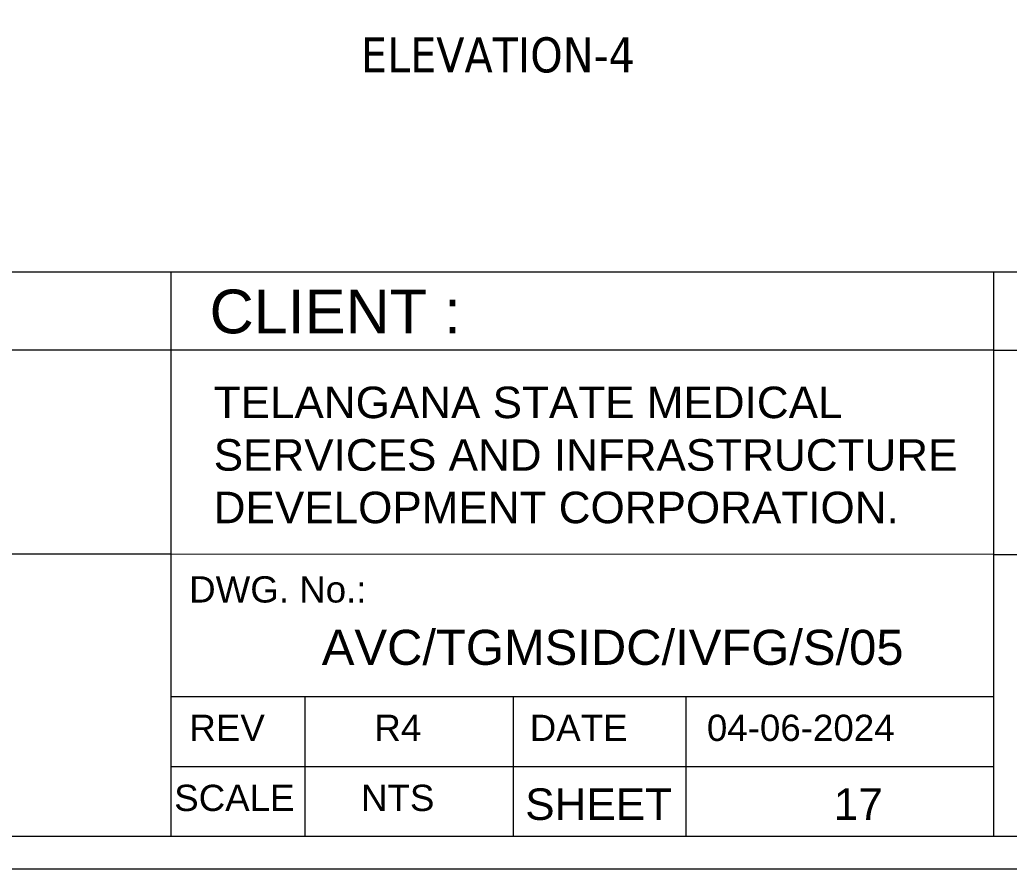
# Model space of a CAD drawing. Extents: x 3552052 to 4102982, y -707811 to -630695.
# Drawn here: x 3699450 to 3705100, y -701980 to -697128 of the extents above; entities that cross this region are included whole.
import ezdxf
from ezdxf.enums import TextEntityAlignment as Align

# ---------------------------------------------------------------- set-up
doc = ezdxf.new("R2010")
doc.units = 0
doc.header["$LTSCALE"] = 6
doc.header["$MEASUREMENT"] = 0
doc.layers.get('0').update_dxf_attribs({"linetype": 'CONTINUOUS', "lineweight": 0})
doc.layers.add('MEP_HVAC_TEXT', color=7, linetype='CONTINUOUS', lineweight=0)
doc.layers.add('TITLE', color=7, linetype='CONTINUOUS', lineweight=0)
doc.styles.add('Annotation', font='tahoma.ttf')
doc.styles.add('ARIAL', font='arial.ttf')

msp = doc.modelspace()

# ---------------------------------------------------------------- linework, layer by layer
for p, q in [((3709710.7, -698570.3), (3692060.4, -698570.3)), ((3700314.9, -701793.1), (3700314.9, -698570.3))]:
    msp.add_line(p, q)
at = {"color": 7}
msp.add_line((3709710.7, -701793.1), (3700314.9, -701793.1), dxfattribs=at)
for points in [[(3709897.5, -681461.4), (3709897.5, -701979.9), (3691873.7, -701979.9), (3691873.7, -681461.4)], [(3709710.7, -681648.2), (3709710.7, -701793.1), (3692060.4, -701793.1), (3692060.4, -681648.2)]]:
    msp.add_lwpolyline(points, close=True)
at = {"layer": 'MEP_HVAC_TEXT', "linetype": 'ByBlock'}
for p, q in [((3705010.7, -698570.3), (3705010.7, -701793.1)), ((3700314.9, -699014.5), (3694913.4, -699014.5)), ((3705010.7, -699014.5), (3700314.9, -699014.5)), ((3705010.7, -699014.5), (3709710.7, -699014.5)), ((3700314.9, -700181.3), (3694913.4, -700181.3)), ((3705010.7, -700181.7), (3700310.7, -700181.3)), ((3705010.7, -700181.7), (3709710.7, -700181.3)), ((3700314.9, -700993.1), (3705010.7, -700993.1)), ((3701078.2, -700993.1), (3701078.2, -701793.1)), ((3702267.2, -700993.1), (3702267.2, -701793.1)), ((3703253.6, -700993.1), (3703253.6, -701793.1)), ((3700314.9, -701393.1), (3705010.7, -701393.1))]:
    msp.add_line(p, q, dxfattribs=at)

# ---------------------------------------------------------------- texts
at = {"insert": (3704096.8, -697228.7), "char_height": 200, "width": 2697.906, "attachment_point": 3, "style": 'Annotation'}
msp.add_mtext('\\pxql;ELEVATION-4', dxfattribs=at)
at = {"layer": 'TITLE', "color": 7, "style": 'ARIAL'}
for s, height, p in [('CLIENT :', 250, (3700534.1, -698919.3)), ('DWG. No.:', 150, (3700417.5, -700456.7))]:
    msp.add_text(s, height=height, dxfattribs=at).set_placement(p)
for s, height, p in [('04-06-2024', 150, (3703909.9, -701172.4)), ('REV', 150, (3700634.3, -701172.4)), ('R4', 150, (3701609.2, -701172.4)), ('DATE', 150, (3702641.8, -701172.4)), ('SCALE', 150, (3700675.7, -701572.4)), ('NTS', 150, (3701608.3, -701572.4)), ('SHEET', 180, (3702755.8, -701608.3)), ('17', 180, (3704238.4, -701608.3))]:
    msp.add_text(s, height=height, dxfattribs=at).set_placement(p, align=Align.MIDDLE_CENTER)
at = {"layer": 'TITLE', "color": 7, "attachment_point": 1, "style": 'ARIAL'}
for s, width, gutter_width, insert, char_height in [('{\\C256;TELANGANA STATE MEDICAL SERVICES AND INFRASTRUCTURE DEVELOPMENT CORPORATION.}', 4493.629, 10, (3700557.8, -699223.6), 180), ('\\pxqc;AVC/TGMSIDC/IVFG/S/05', 5392.273, 12, (3700139.8, -700612.6), 200)]:
    msp.add_mtext_dynamic_manual_height_columns(s, width=width, gutter_width=gutter_width, heights=[0], dxfattribs=dict(at, insert=insert, char_height=char_height))

doc.saveas('drawing.dxf')
